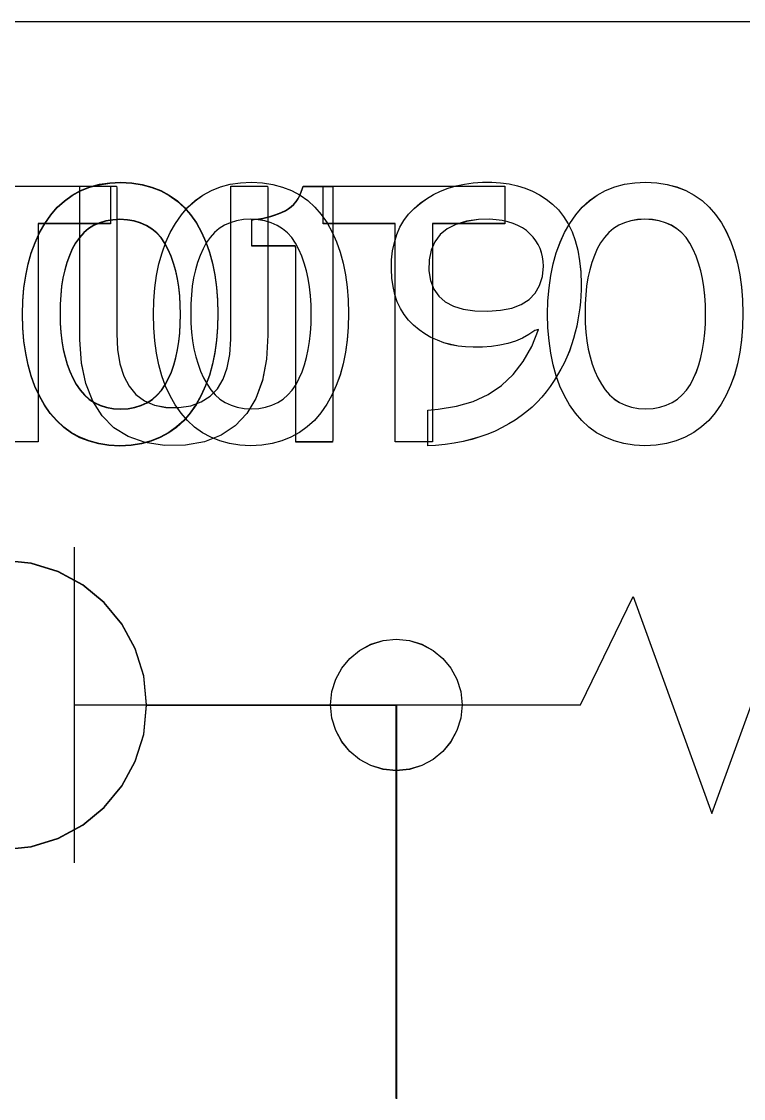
# Model space of a CAD drawing. Extents: x 1 to 47.7, y 0.2 to 35.
# Drawn here: x 32.5283 to 32.8028, y 11.9353 to 12.3447 of the extents above; entities that cross this region are included whole.
import ezdxf

# ---------------------------------------------------------------- set-up
doc = ezdxf.new("R2010")
doc.units = 0
doc.header["$MEASUREMENT"] = 0
for name, color, linetype in [('5_1___24__TARGET_LEDS___12', 7, 'CONTINUOUS'), ('6_2___8__INDEPENDENT_INPUT', 7, 'CONTINUOUS'), ('6_3___8__OPTOISO_INDEPENDE', 7, 'CONTINUOUS'), ('6_4___24__OPTOISO_INDEPEND', 7, 'CONTINUOUS'), ('6_5___8__INDEPENDENT_INPUT', 7, 'CONTINUOUS'), ('6_6___8__INDEPENDENT_INPUT', 7, 'CONTINUOUS'), ('6_7___8__OPTOISO_INDEPENDE', 7, 'CONTINUOUS'), ('6_8___8__OPTOISO_INDEPENDE', 7, 'CONTINUOUS'), ('8_0_____DWG', 7, 'CONTINUOUS')]:
    doc.layers.add(name, color=color, linetype=linetype)

msp = doc.modelspace()

# ---------------------------------------------------------------- linework, layer by layer
at = {"layer": '5_1___24__TARGET_LEDS___12'}
for points in [[(32.60301, 12.23357), (32.60288, 12.22842), (32.60249, 12.22351), (32.60184, 12.21884), (32.60093, 12.21441), (32.59976, 12.21022), (32.59833, 12.20626), (32.59664, 12.20255), (32.59469, 12.19907), (32.59247, 12.19584), (32.59, 12.19296), (32.58728, 12.19045), (32.58431, 12.18832), (32.58109, 12.18655), (32.57763, 12.18517), (32.57392, 12.18415), (32.56996, 12.18351), (32.56576, 12.18325), (32.56159, 12.18351), (32.55768, 12.18415), (32.554, 12.18515), (32.55057, 12.18652), (32.54739, 12.18827), (32.54444, 12.19038), (32.54174, 12.19287), (32.53929, 12.19572), (32.53708, 12.19891), (32.53513, 12.20233), (32.53344, 12.20601), (32.53201, 12.20993), (32.53084, 12.21411), (32.52993, 12.21853), (32.52927, 12.2232), (32.52888, 12.22812), (32.52875, 12.2333), (32.52889, 12.23846), (32.52928, 12.24338), (32.52994, 12.24806), (32.53087, 12.2525), (32.53206, 12.2567), (32.53351, 12.26066), (32.53522, 12.26438), (32.5372, 12.26786), (32.53944, 12.2711), (32.54192, 12.27399), (32.54464, 12.2765), (32.54761, 12.27863), (32.55081, 12.28037), (32.55425, 12.28174), (32.55793, 12.28272), (32.56185, 12.28333), (32.56601, 12.28355), (32.57022, 12.2833), (32.57417, 12.28268), (32.57787, 12.28169), (32.58132, 12.28033), (32.58452, 12.27861), (32.58747, 12.27651), (32.59016, 12.27404), (32.59261, 12.2712), (32.5948, 12.26802), (32.59672, 12.26458), (32.59839, 12.26089), (32.5998, 12.25696), (32.60096, 12.25278), (32.60186, 12.24835), (32.6025, 12.24367), (32.60289, 12.23874)], [(32.63258, 12.18481), (32.63258, 12.18766), (32.63258, 12.19524), (32.63258, 12.20611), (32.63258, 12.21879), (32.63258, 12.23183), (32.63258, 12.24379), (32.63258, 12.25319), (32.63258, 12.2586), (32.63242, 12.25934), (32.63121, 12.25934), (32.6291, 12.25934), (32.62642, 12.25934), (32.6235, 12.25934), (32.62066, 12.25934), (32.61822, 12.25934), (32.61652, 12.25934), (32.61589, 12.25934), (32.61589, 12.25972), (32.61589, 12.26074), (32.61589, 12.26221), (32.61589, 12.26391), (32.61589, 12.26567), (32.61589, 12.26728), (32.61589, 12.26855), (32.61589, 12.26928), (32.61675, 12.26945), (32.61844, 12.26964), (32.62007, 12.2699), (32.62165, 12.27022), (32.62316, 12.27061), (32.62462, 12.27107), (32.62602, 12.27159), (32.62736, 12.27218), (32.62863, 12.27283), (32.62982, 12.27354), (32.6309, 12.27434), (32.63187, 12.27524), (32.63273, 12.27625), (32.63349, 12.27735), (32.63413, 12.27855), (32.63467, 12.27985), (32.6351, 12.28125), (32.63539, 12.28199), (32.63622, 12.28199), (32.63766, 12.28199), (32.63949, 12.28199), (32.64149, 12.28199), (32.64343, 12.28199), (32.64509, 12.28199), (32.64625, 12.28199), (32.64669, 12.28199), (32.64669, 12.27827), (32.64669, 12.26838), (32.64669, 12.25422), (32.64669, 12.23768), (32.64669, 12.22067), (32.64669, 12.20508), (32.64669, 12.19282), (32.64669, 12.18578), (32.64655, 12.18481), (32.64553, 12.18481), (32.64374, 12.18481), (32.64148, 12.18481), (32.63901, 12.18481), (32.63661, 12.18481), (32.63456, 12.18481), (32.63312, 12.18481)], [(32.58877, 12.2333), (32.5887, 12.23691), (32.58848, 12.24038), (32.58812, 12.24369), (32.58761, 12.24685), (32.58695, 12.24986), (32.58615, 12.25272), (32.5852, 12.25542), (32.58411, 12.25797), (32.58285, 12.26035), (32.58139, 12.26245), (32.57974, 12.26428), (32.57789, 12.26583), (32.57585, 12.26711), (32.57362, 12.26811), (32.57119, 12.26883), (32.56857, 12.26928), (32.56576, 12.26945), (32.56299, 12.26928), (32.56041, 12.26884), (32.55802, 12.26812), (32.55581, 12.26714), (32.5538, 12.26588), (32.55198, 12.26435), (32.55035, 12.26254), (32.54891, 12.26047), (32.54764, 12.25814), (32.54652, 12.25564), (32.54556, 12.25298), (32.54475, 12.25015), (32.54409, 12.24716), (32.54359, 12.24401), (32.54324, 12.24069), (32.54304, 12.23721), (32.543, 12.23357), (32.54307, 12.22997), (32.5433, 12.22652), (32.54368, 12.22324), (32.54422, 12.2201), (32.5449, 12.21713), (32.54574, 12.21431), (32.54674, 12.21165), (32.54788, 12.20914), (32.54917, 12.20675), (32.55063, 12.20457), (32.55227, 12.20268), (32.55409, 12.20108), (32.55611, 12.19976), (32.5583, 12.19873), (32.56069, 12.19798), (32.56326, 12.19752), (32.56601, 12.19735), (32.56882, 12.19752), (32.57144, 12.19797), (32.57386, 12.19871), (32.57608, 12.19973), (32.5781, 12.20103), (32.57993, 12.20262), (32.58156, 12.20448), (32.583, 12.20663), (32.58423, 12.20899), (32.5853, 12.21147), (32.58622, 12.21411), (32.587, 12.21691), (32.58764, 12.21986), (32.58813, 12.22298), (32.58849, 12.22626), (32.5887, 12.2297)]]:
    msp.add_lwpolyline(points, close=True, dxfattribs=at)
for points in [[(32.52089, 12.0298), (32.53198, 12.03092), (32.54231, 12.03412), (32.55165, 12.03919), (32.55979, 12.0459), (32.56651, 12.05404), (32.57158, 12.06338), (32.57479, 12.07371), (32.57591, 12.08479), (32.57479, 12.09588), (32.57158, 12.10621), (32.56651, 12.11556), (32.55979, 12.1237), (32.55165, 12.13041), (32.54231, 12.13548), (32.53198, 12.13869), (32.52089, 12.1398)], [(32.57591, 12.08479), (32.6709, 12.08479), (32.6709, 11.93517)]]:
    msp.add_lwpolyline(points, dxfattribs=at)
at = {"layer": '6_2___8__INDEPENDENT_INPUT'}
for points in [[(32.53463, 12.26789), (32.53463, 12.18494), (32.52053, 12.18494), (32.52053, 12.26789), (32.49307, 12.26789), (32.49307, 12.28212), (32.56212, 12.28212), (32.56212, 12.26789), (32.53463, 12.26789)], [(32.5484, 12.1449), (32.5484, 12.02491)], [(32.5484, 12.08491), (32.6709, 12.08491), (32.6709, 11.93527)]]:
    msp.add_lwpolyline(points, dxfattribs=at)
for points in [[(32.6527, 12.2337), (32.65257, 12.22856), (32.65218, 12.22365), (32.65153, 12.21898), (32.65061, 12.21455), (32.64944, 12.21035), (32.64801, 12.2064), (32.64632, 12.20268), (32.64437, 12.19921), (32.64215, 12.19598), (32.63968, 12.19309), (32.63696, 12.19059), (32.63399, 12.18845), (32.63078, 12.18669), (32.62732, 12.1853), (32.6236, 12.18429), (32.61965, 12.18365), (32.61544, 12.18338), (32.61128, 12.18365), (32.60736, 12.18428), (32.60369, 12.18529), (32.60026, 12.18666), (32.59708, 12.1884), (32.59413, 12.19052), (32.59144, 12.193), (32.58898, 12.19586), (32.58678, 12.19904), (32.58483, 12.20247), (32.58313, 12.20614), (32.5817, 12.21007), (32.58053, 12.21424), (32.57962, 12.21866), (32.57897, 12.22334), (32.57858, 12.22826), (32.57845, 12.23343), (32.57858, 12.23859), (32.57898, 12.24352), (32.57964, 12.2482), (32.58056, 12.25264), (32.58175, 12.25684), (32.58319, 12.2608), (32.58491, 12.26452), (32.58688, 12.268), (32.58912, 12.27123), (32.59161, 12.27413), (32.59433, 12.27663), (32.59729, 12.27876), (32.6005, 12.28051), (32.60394, 12.28188), (32.60762, 12.28286), (32.61155, 12.28346), (32.61571, 12.28368), (32.61991, 12.28344), (32.62386, 12.28282), (32.62756, 12.28183), (32.63101, 12.28047), (32.63421, 12.27874), (32.63716, 12.27664), (32.63986, 12.27418), (32.6423, 12.27134), (32.64449, 12.26816), (32.64641, 12.26472), (32.64808, 12.26103), (32.64949, 12.25709), (32.65064, 12.25291), (32.65154, 12.24848), (32.65218, 12.2438), (32.65257, 12.23888)], [(32.74113, 12.24493), (32.74109, 12.2427), (32.74099, 12.24046), (32.74081, 12.2382), (32.74056, 12.23591), (32.74024, 12.23361), (32.73985, 12.23129), (32.73939, 12.22894), (32.73885, 12.22658), (32.73823, 12.2242), (32.73746, 12.22182), (32.7366, 12.21947), (32.73564, 12.21716), (32.73457, 12.21487), (32.73341, 12.21262), (32.73214, 12.21039), (32.73077, 12.2082), (32.72931, 12.20603), (32.72776, 12.20393), (32.72611, 12.20192), (32.72434, 12.2), (32.72244, 12.19817), (32.72041, 12.19643), (32.71826, 12.19478), (32.71598, 12.19321), (32.71358, 12.19173), (32.71106, 12.19034), (32.70837, 12.18902), (32.70555, 12.18784), (32.70258, 12.18679), (32.69948, 12.18588), (32.69623, 12.1851), (32.69285, 12.18446), (32.68933, 12.18395), (32.68566, 12.18358), (32.68275, 12.18341), (32.68275, 12.18413), (32.68275, 12.18563), (32.68275, 12.18765), (32.68275, 12.18996), (32.68275, 12.19229), (32.68275, 12.1944), (32.68275, 12.19604), (32.68275, 12.19696), (32.68675, 12.19735), (32.69369, 12.19844), (32.70001, 12.20031), (32.70571, 12.20294), (32.71079, 12.20634), (32.71525, 12.21051), (32.71909, 12.21545), (32.72231, 12.22115), (32.72492, 12.22763), (32.72349, 12.22722), (32.72122, 12.22569), (32.71875, 12.22436), (32.7161, 12.22325), (32.71325, 12.22235), (32.71021, 12.22167), (32.70697, 12.2212), (32.70355, 12.22094), (32.70003, 12.2209), (32.69711, 12.22103), (32.69429, 12.22136), (32.69156, 12.22188), (32.68894, 12.22261), (32.68642, 12.22354), (32.684, 12.22467), (32.68168, 12.22599), (32.67946, 12.22752), (32.67735, 12.22924), (32.67545, 12.23117), (32.67379, 12.23331), (32.67238, 12.23566), (32.6712, 12.23822), (32.67027, 12.24098), (32.66958, 12.24395), (32.66914, 12.24714), (32.66893, 12.25052), (32.66902, 12.25412), (32.6694, 12.25755), (32.67007, 12.26077), (32.671, 12.26377), (32.67222, 12.26657), (32.67372, 12.26915), (32.67549, 12.27152), (32.67755, 12.27368), (32.67987, 12.27562), (32.68231, 12.27739), (32.6849, 12.27893), (32.68763, 12.28026), (32.69052, 12.28137), (32.69355, 12.28227), (32.69673, 12.28294), (32.70006, 12.2834), (32.70353, 12.28364), (32.70709, 12.28367), (32.71049, 12.28346), (32.71375, 12.283), (32.71686, 12.28232), (32.71982, 12.28139), (32.72263, 12.28022), (32.7253, 12.27881), (32.72782, 12.27717), (32.73019, 12.27529), (32.73242, 12.27313), (32.7344, 12.27066), (32.73614, 12.26789), (32.73761, 12.26482), (32.73883, 12.26144), (32.73979, 12.25777), (32.74049, 12.25379), (32.74094, 12.24951)], [(32.63847, 12.23343), (32.6384, 12.23705), (32.63818, 12.24051), (32.63781, 12.24383), (32.6373, 12.24699), (32.63665, 12.25), (32.63585, 12.25285), (32.6349, 12.25556), (32.63381, 12.25811), (32.63255, 12.26048), (32.63109, 12.26259), (32.62943, 12.26441), (32.62758, 12.26597), (32.62554, 12.26724), (32.6233, 12.26824), (32.62087, 12.26897), (32.61825, 12.26941), (32.61544, 12.26959), (32.61267, 12.26942), (32.61009, 12.26897), (32.6077, 12.26826), (32.6055, 12.26727), (32.60349, 12.26601), (32.60167, 12.26448), (32.60004, 12.26268), (32.59859, 12.2606), (32.59733, 12.25827), (32.59621, 12.25578), (32.59525, 12.25311), (32.59443, 12.25029), (32.59378, 12.2473), (32.59327, 12.24415), (32.59292, 12.24083), (32.59272, 12.23735), (32.59268, 12.2337), (32.59276, 12.2301), (32.59298, 12.22666), (32.59337, 12.22337), (32.5939, 12.22024), (32.59459, 12.21726), (32.59543, 12.21445), (32.59642, 12.21178), (32.59757, 12.20928), (32.59886, 12.20689), (32.60032, 12.20471), (32.60196, 12.20282), (32.60379, 12.20121), (32.6058, 12.1999), (32.608, 12.19886), (32.61038, 12.19812), (32.61295, 12.19766), (32.61571, 12.19748), (32.61852, 12.19766), (32.62114, 12.19811), (32.62355, 12.19885), (32.62578, 12.19987), (32.6278, 12.20117), (32.62963, 12.20275), (32.63126, 12.20462), (32.6327, 12.20677), (32.63393, 12.20913), (32.63499, 12.21161), (32.63591, 12.21424), (32.63669, 12.21704), (32.63733, 12.22), (32.63783, 12.22312), (32.63818, 12.2264), (32.6384, 12.22983)], [(32.72677, 12.25174), (32.72669, 12.25352), (32.72645, 12.25523), (32.72605, 12.25686), (32.72549, 12.25843), (32.72477, 12.25993), (32.72388, 12.26137), (32.72284, 12.26273), (32.72164, 12.26402), (32.72028, 12.26524), (32.71876, 12.2663), (32.71707, 12.26722), (32.71523, 12.26799), (32.71323, 12.2686), (32.71106, 12.26907), (32.70874, 12.26939), (32.70625, 12.26956), (32.70212, 12.26943), (32.69748, 12.26877), (32.6935, 12.2676), (32.69015, 12.26592), (32.68746, 12.26373), (32.68542, 12.26102), (32.68403, 12.25781), (32.68328, 12.25409), (32.68322, 12.24997), (32.68385, 12.24625), (32.68509, 12.24304), (32.68696, 12.24035), (32.68944, 12.23817), (32.69255, 12.2365), (32.69628, 12.23535), (32.70063, 12.23472), (32.70561, 12.23459), (32.71049, 12.23495), (32.71472, 12.23581), (32.71832, 12.23719), (32.72129, 12.23908), (32.72361, 12.24148), (32.7253, 12.24439), (32.72635, 12.24781)]]:
    msp.add_lwpolyline(points, close=True, dxfattribs=at)
at = {"layer": '6_3___8__OPTOISO_INDEPENDE'}
for points in [[(32.53463, 12.26789), (32.53463, 12.18494), (32.52053, 12.18494), (32.52053, 12.26789), (32.49307, 12.26789), (32.49307, 12.28212), (32.56212, 12.28212), (32.56212, 12.26789), (32.53463, 12.26789)], [(32.54841, 12.1449), (32.54841, 12.02491)], [(32.54841, 12.08491), (32.67091, 12.08491), (32.67091, 11.93527)]]:
    msp.add_lwpolyline(points, dxfattribs=at)
for points in [[(32.6527, 12.2337), (32.65257, 12.22856), (32.65218, 12.22365), (32.65153, 12.21898), (32.65061, 12.21455), (32.64944, 12.21035), (32.64801, 12.2064), (32.64632, 12.20268), (32.64437, 12.19921), (32.64215, 12.19598), (32.63968, 12.19309), (32.63696, 12.19059), (32.63399, 12.18845), (32.63078, 12.18669), (32.62732, 12.1853), (32.6236, 12.18429), (32.61965, 12.18365), (32.61544, 12.18338), (32.61128, 12.18365), (32.60736, 12.18428), (32.60369, 12.18529), (32.60026, 12.18666), (32.59708, 12.1884), (32.59413, 12.19052), (32.59144, 12.193), (32.58898, 12.19586), (32.58678, 12.19904), (32.58483, 12.20247), (32.58313, 12.20614), (32.5817, 12.21007), (32.58053, 12.21424), (32.57962, 12.21866), (32.57897, 12.22334), (32.57858, 12.22826), (32.57845, 12.23343), (32.57858, 12.23859), (32.57898, 12.24352), (32.57964, 12.2482), (32.58056, 12.25264), (32.58175, 12.25684), (32.58319, 12.2608), (32.58491, 12.26452), (32.58688, 12.268), (32.58912, 12.27123), (32.59161, 12.27413), (32.59433, 12.27663), (32.59729, 12.27876), (32.6005, 12.28051), (32.60394, 12.28188), (32.60762, 12.28286), (32.61155, 12.28346), (32.61571, 12.28368), (32.61991, 12.28344), (32.62386, 12.28282), (32.62756, 12.28183), (32.63101, 12.28047), (32.63421, 12.27874), (32.63716, 12.27664), (32.63986, 12.27418), (32.6423, 12.27134), (32.64449, 12.26816), (32.64641, 12.26472), (32.64808, 12.26103), (32.64949, 12.25709), (32.65064, 12.25291), (32.65154, 12.24848), (32.65218, 12.2438), (32.65257, 12.23888)], [(32.74113, 12.24493), (32.74109, 12.2427), (32.74099, 12.24046), (32.74081, 12.2382), (32.74056, 12.23591), (32.74024, 12.23361), (32.73985, 12.23129), (32.73939, 12.22894), (32.73885, 12.22658), (32.73823, 12.2242), (32.73746, 12.22182), (32.7366, 12.21947), (32.73564, 12.21716), (32.73457, 12.21487), (32.73341, 12.21262), (32.73214, 12.21039), (32.73077, 12.2082), (32.72931, 12.20603), (32.72776, 12.20393), (32.72611, 12.20192), (32.72434, 12.2), (32.72244, 12.19817), (32.72041, 12.19643), (32.71826, 12.19478), (32.71598, 12.19321), (32.71358, 12.19173), (32.71106, 12.19034), (32.70837, 12.18902), (32.70555, 12.18784), (32.70258, 12.18679), (32.69948, 12.18588), (32.69623, 12.1851), (32.69285, 12.18446), (32.68933, 12.18395), (32.68566, 12.18358), (32.68275, 12.18341), (32.68275, 12.18413), (32.68275, 12.18563), (32.68275, 12.18765), (32.68275, 12.18996), (32.68275, 12.19229), (32.68275, 12.1944), (32.68275, 12.19604), (32.68275, 12.19696), (32.68675, 12.19735), (32.69369, 12.19844), (32.70001, 12.20031), (32.70571, 12.20294), (32.71079, 12.20634), (32.71525, 12.21051), (32.71909, 12.21545), (32.72231, 12.22115), (32.72492, 12.22763), (32.72349, 12.22722), (32.72122, 12.22569), (32.71875, 12.22436), (32.7161, 12.22325), (32.71325, 12.22235), (32.71021, 12.22167), (32.70697, 12.2212), (32.70355, 12.22094), (32.70003, 12.2209), (32.69711, 12.22103), (32.69429, 12.22136), (32.69156, 12.22188), (32.68894, 12.22261), (32.68642, 12.22354), (32.684, 12.22467), (32.68168, 12.22599), (32.67946, 12.22752), (32.67735, 12.22924), (32.67545, 12.23117), (32.67379, 12.23331), (32.67238, 12.23566), (32.6712, 12.23822), (32.67027, 12.24098), (32.66958, 12.24395), (32.66914, 12.24714), (32.66893, 12.25052), (32.66902, 12.25412), (32.6694, 12.25755), (32.67007, 12.26077), (32.671, 12.26377), (32.67222, 12.26657), (32.67372, 12.26915), (32.67549, 12.27152), (32.67755, 12.27368), (32.67987, 12.27562), (32.68231, 12.27739), (32.6849, 12.27893), (32.68763, 12.28026), (32.69052, 12.28137), (32.69355, 12.28227), (32.69673, 12.28294), (32.70006, 12.2834), (32.70353, 12.28364), (32.70709, 12.28367), (32.71049, 12.28346), (32.71375, 12.283), (32.71686, 12.28232), (32.71982, 12.28139), (32.72263, 12.28022), (32.7253, 12.27881), (32.72782, 12.27717), (32.73019, 12.27529), (32.73242, 12.27313), (32.7344, 12.27066), (32.73614, 12.26789), (32.73761, 12.26482), (32.73883, 12.26144), (32.73979, 12.25777), (32.74049, 12.25379), (32.74094, 12.24951)], [(32.63847, 12.23343), (32.6384, 12.23705), (32.63818, 12.24051), (32.63781, 12.24383), (32.6373, 12.24699), (32.63665, 12.25), (32.63585, 12.25285), (32.6349, 12.25556), (32.63381, 12.25811), (32.63255, 12.26048), (32.63109, 12.26259), (32.62943, 12.26441), (32.62758, 12.26597), (32.62554, 12.26724), (32.6233, 12.26824), (32.62087, 12.26897), (32.61825, 12.26941), (32.61544, 12.26959), (32.61267, 12.26942), (32.61009, 12.26897), (32.6077, 12.26826), (32.6055, 12.26727), (32.60349, 12.26601), (32.60167, 12.26448), (32.60004, 12.26268), (32.59859, 12.2606), (32.59733, 12.25827), (32.59621, 12.25578), (32.59525, 12.25311), (32.59443, 12.25029), (32.59378, 12.2473), (32.59327, 12.24415), (32.59292, 12.24083), (32.59272, 12.23735), (32.59268, 12.2337), (32.59276, 12.2301), (32.59298, 12.22666), (32.59337, 12.22337), (32.5939, 12.22024), (32.59459, 12.21726), (32.59543, 12.21445), (32.59642, 12.21178), (32.59757, 12.20928), (32.59886, 12.20689), (32.60032, 12.20471), (32.60196, 12.20282), (32.60379, 12.20121), (32.6058, 12.1999), (32.608, 12.19886), (32.61038, 12.19812), (32.61295, 12.19766), (32.61571, 12.19748), (32.61852, 12.19766), (32.62114, 12.19811), (32.62355, 12.19885), (32.62578, 12.19987), (32.6278, 12.20117), (32.62963, 12.20275), (32.63126, 12.20462), (32.6327, 12.20677), (32.63393, 12.20913), (32.63499, 12.21161), (32.63591, 12.21424), (32.63669, 12.21704), (32.63733, 12.22), (32.63783, 12.22312), (32.63818, 12.2264), (32.6384, 12.22983)], [(32.72677, 12.25174), (32.72669, 12.25352), (32.72645, 12.25523), (32.72605, 12.25686), (32.72549, 12.25843), (32.72477, 12.25993), (32.72388, 12.26137), (32.72284, 12.26273), (32.72164, 12.26402), (32.72028, 12.26524), (32.71876, 12.2663), (32.71707, 12.26722), (32.71523, 12.26799), (32.71323, 12.2686), (32.71106, 12.26907), (32.70874, 12.26939), (32.70625, 12.26956), (32.70212, 12.26943), (32.69748, 12.26877), (32.6935, 12.2676), (32.69015, 12.26592), (32.68746, 12.26373), (32.68542, 12.26102), (32.68403, 12.25781), (32.68328, 12.25409), (32.68322, 12.24997), (32.68385, 12.24625), (32.68509, 12.24304), (32.68696, 12.24035), (32.68944, 12.23817), (32.69255, 12.2365), (32.69628, 12.23535), (32.70063, 12.23472), (32.70561, 12.23459), (32.71049, 12.23495), (32.71472, 12.23581), (32.71832, 12.23719), (32.72129, 12.23908), (32.72361, 12.24148), (32.7253, 12.24439), (32.72635, 12.24781)]]:
    msp.add_lwpolyline(points, close=True, dxfattribs=at)
at = {"layer": '6_4___24__OPTOISO_INDEPEND'}
for points in [[(32.60301, 12.2337), (32.60288, 12.22855), (32.60249, 12.22364), (32.60184, 12.21897), (32.60093, 12.21454), (32.59976, 12.21035), (32.59833, 12.20639), (32.59664, 12.20268), (32.59469, 12.1992), (32.59247, 12.19597), (32.59, 12.19309), (32.58728, 12.19058), (32.58431, 12.18844), (32.58109, 12.18668), (32.57763, 12.1853), (32.57392, 12.18428), (32.56996, 12.18364), (32.56576, 12.18338), (32.56159, 12.18364), (32.55768, 12.18427), (32.554, 12.18528), (32.55057, 12.18665), (32.54739, 12.1884), (32.54444, 12.19051), (32.54174, 12.19299), (32.53929, 12.19585), (32.53708, 12.19903), (32.53513, 12.20246), (32.53344, 12.20614), (32.53201, 12.21006), (32.53084, 12.21423), (32.52993, 12.21866), (32.52927, 12.22333), (32.52888, 12.22825), (32.52875, 12.23343), (32.52889, 12.23859), (32.52928, 12.24351), (32.52994, 12.24819), (32.53087, 12.25263), (32.53206, 12.25683), (32.53351, 12.26079), (32.53522, 12.26451), (32.5372, 12.26799), (32.53944, 12.27123), (32.54192, 12.27412), (32.54464, 12.27663), (32.54761, 12.27876), (32.55081, 12.2805), (32.55425, 12.28187), (32.55793, 12.28285), (32.56185, 12.28346), (32.56601, 12.28368), (32.57022, 12.28343), (32.57417, 12.28281), (32.57787, 12.28182), (32.58132, 12.28046), (32.58452, 12.27874), (32.58747, 12.27664), (32.59016, 12.27417), (32.59261, 12.27133), (32.5948, 12.26815), (32.59672, 12.26471), (32.59839, 12.26102), (32.5998, 12.25709), (32.60096, 12.25291), (32.60186, 12.24847), (32.6025, 12.2438), (32.60289, 12.23887)], [(32.63258, 12.18494), (32.63258, 12.18779), (32.63258, 12.19537), (32.63258, 12.20624), (32.63258, 12.21892), (32.63258, 12.23196), (32.63258, 12.24392), (32.63258, 12.25332), (32.63258, 12.25872), (32.63242, 12.25947), (32.63121, 12.25947), (32.6291, 12.25947), (32.62642, 12.25947), (32.6235, 12.25947), (32.62066, 12.25947), (32.61822, 12.25947), (32.61652, 12.25947), (32.61589, 12.25947), (32.61589, 12.25985), (32.61589, 12.26087), (32.61589, 12.26234), (32.61589, 12.26404), (32.61589, 12.2658), (32.61589, 12.26741), (32.61589, 12.26868), (32.61589, 12.2694), (32.61675, 12.26958), (32.61844, 12.26977), (32.62007, 12.27003), (32.62165, 12.27035), (32.62316, 12.27074), (32.62462, 12.2712), (32.62602, 12.27172), (32.62736, 12.27231), (32.62863, 12.27296), (32.62982, 12.27367), (32.6309, 12.27447), (32.63187, 12.27537), (32.63273, 12.27637), (32.63349, 12.27748), (32.63413, 12.27868), (32.63467, 12.27998), (32.6351, 12.28138), (32.63539, 12.28212), (32.63622, 12.28212), (32.63766, 12.28212), (32.63949, 12.28212), (32.64149, 12.28212), (32.64343, 12.28212), (32.64509, 12.28212), (32.64625, 12.28212), (32.64669, 12.28212), (32.64669, 12.2784), (32.64669, 12.26851), (32.64669, 12.25435), (32.64669, 12.23781), (32.64669, 12.2208), (32.64669, 12.20521), (32.64669, 12.19295), (32.64669, 12.18591), (32.64655, 12.18494), (32.64553, 12.18494), (32.64374, 12.18494), (32.64148, 12.18494), (32.63901, 12.18494), (32.63661, 12.18494), (32.63456, 12.18494), (32.63312, 12.18494)], [(32.58877, 12.23343), (32.5887, 12.23704), (32.58848, 12.24051), (32.58812, 12.24382), (32.58761, 12.24698), (32.58695, 12.24999), (32.58615, 12.25285), (32.5852, 12.25555), (32.58411, 12.2581), (32.58285, 12.26047), (32.58139, 12.26258), (32.57974, 12.26441), (32.57789, 12.26596), (32.57585, 12.26724), (32.57362, 12.26824), (32.57119, 12.26896), (32.56857, 12.26941), (32.56576, 12.26958), (32.56299, 12.26941), (32.56041, 12.26897), (32.55802, 12.26826), (32.55581, 12.26727), (32.5538, 12.26601), (32.55198, 12.26448), (32.55035, 12.26267), (32.54891, 12.26059), (32.54764, 12.25827), (32.54652, 12.25577), (32.54556, 12.2531), (32.54475, 12.25028), (32.54409, 12.24729), (32.54359, 12.24414), (32.54324, 12.24082), (32.54304, 12.23734), (32.543, 12.2337), (32.54307, 12.2301), (32.5433, 12.22665), (32.54368, 12.22336), (32.54422, 12.22023), (32.5449, 12.21726), (32.54574, 12.21444), (32.54674, 12.21178), (32.54788, 12.20927), (32.54917, 12.20688), (32.55063, 12.2047), (32.55227, 12.20281), (32.55409, 12.20121), (32.55611, 12.19989), (32.5583, 12.19886), (32.56069, 12.19811), (32.56326, 12.19765), (32.56601, 12.19748), (32.56882, 12.19765), (32.57144, 12.1981), (32.57386, 12.19884), (32.57608, 12.19986), (32.5781, 12.20116), (32.57993, 12.20275), (32.58156, 12.20461), (32.583, 12.20676), (32.58423, 12.20912), (32.5853, 12.2116), (32.58622, 12.21424), (32.587, 12.21703), (32.58764, 12.21999), (32.58813, 12.22311), (32.58849, 12.22639), (32.5887, 12.22983)]]:
    msp.add_lwpolyline(points, close=True, dxfattribs=at)
for points in [[(32.52089, 12.02994), (32.53198, 12.03105), (32.54231, 12.03425), (32.55165, 12.03932), (32.55979, 12.04604), (32.56651, 12.05417), (32.57158, 12.06351), (32.57479, 12.07384), (32.57591, 12.08492), (32.57479, 12.09601), (32.57158, 12.10634), (32.56651, 12.11569), (32.55979, 12.12383), (32.55165, 12.13054), (32.54231, 12.13561), (32.53198, 12.13882), (32.52089, 12.13994)], [(32.57591, 12.08492), (32.6709, 12.08492), (32.67089, 11.93527)]]:
    msp.add_lwpolyline(points, dxfattribs=at)
at = {"layer": '6_5___8__INDEPENDENT_INPUT'}
for points in [[(32.622, 12.22546), (32.62145, 12.21635), (32.61993, 12.20834), (32.61745, 12.20145), (32.61402, 12.19567), (32.60962, 12.191), (32.60426, 12.18744), (32.59795, 12.185), (32.59067, 12.18366), (32.58264, 12.18354), (32.5753, 12.18469), (32.56891, 12.18694), (32.56346, 12.19031), (32.55897, 12.1948), (32.55543, 12.20039), (32.55283, 12.2071), (32.55119, 12.21493), (32.55049, 12.22386), (32.55047, 12.22715), (32.55047, 12.23216), (32.55047, 12.23981), (32.55047, 12.24907), (32.55047, 12.25885), (32.55047, 12.26811), (32.55047, 12.27577), (32.55047, 12.28077), (32.55049, 12.28214), (32.55122, 12.28214), (32.55276, 12.28214), (32.55487, 12.28214), (32.55727, 12.28214), (32.5597, 12.28214), (32.56188, 12.28214), (32.56356, 12.28214), (32.56447, 12.28214), (32.56456, 12.28136), (32.56456, 12.27704), (32.56456, 12.26988), (32.56456, 12.26092), (32.56456, 12.25121), (32.56456, 12.24183), (32.56456, 12.23382), (32.56456, 12.22824), (32.56456, 12.22614), (32.56485, 12.22), (32.56573, 12.21461), (32.56718, 12.20997), (32.56922, 12.20608), (32.57184, 12.20295), (32.57504, 12.20057), (32.57883, 12.19894), (32.5832, 12.19807), (32.58809, 12.19798), (32.59266, 12.19868), (32.59663, 12.20011), (32.6, 12.20227), (32.60278, 12.20515), (32.60496, 12.20876), (32.60654, 12.21309), (32.60752, 12.21816), (32.6079, 12.22395), (32.60791, 12.22658), (32.60791, 12.23163), (32.60791, 12.23937), (32.60791, 12.24872), (32.60791, 12.25861), (32.60791, 12.26796), (32.60791, 12.2757), (32.60791, 12.28075), (32.60793, 12.28214), (32.60866, 12.28214), (32.6102, 12.28214), (32.61231, 12.28214), (32.61471, 12.28214), (32.61714, 12.28214), (32.61932, 12.28214), (32.621, 12.28214), (32.62191, 12.28214), (32.622, 12.28135), (32.622, 12.27698), (32.622, 12.26973), (32.622, 12.26066), (32.622, 12.25084), (32.622, 12.24134), (32.622, 12.23323), (32.622, 12.22758)], [(32.8026, 12.23372), (32.80247, 12.22857), (32.80208, 12.22366), (32.80143, 12.21899), (32.80052, 12.21456), (32.79935, 12.21037), (32.79792, 12.20641), (32.79622, 12.2027), (32.79427, 12.19922), (32.79206, 12.19599), (32.78958, 12.19311), (32.78686, 12.1906), (32.7839, 12.18847), (32.78068, 12.1867), (32.77722, 12.18532), (32.77351, 12.1843), (32.76955, 12.18366), (32.76534, 12.1834), (32.76118, 12.18366), (32.75727, 12.1843), (32.75359, 12.1853), (32.75016, 12.18667), (32.74698, 12.18842), (32.74404, 12.19053), (32.74134, 12.19302), (32.73889, 12.19587), (32.73668, 12.19905), (32.73473, 12.20248), (32.73304, 12.20616), (32.73161, 12.21008), (32.73043, 12.21425), (32.72952, 12.21868), (32.72887, 12.22335), (32.72848, 12.22827), (32.72835, 12.23345), (32.72848, 12.23861), (32.72888, 12.24353), (32.72954, 12.24821), (32.73046, 12.25265), (32.73165, 12.25685), (32.7331, 12.26081), (32.73481, 12.26453), (32.73679, 12.26801), (32.73903, 12.27125), (32.74151, 12.27414), (32.74423, 12.27665), (32.7472, 12.27878), (32.7504, 12.28052), (32.75384, 12.28189), (32.75752, 12.28287), (32.76145, 12.28348), (32.76561, 12.2837), (32.76981, 12.28345), (32.77376, 12.28283), (32.77746, 12.28184), (32.78091, 12.28048), (32.78411, 12.27876), (32.78706, 12.27666), (32.78976, 12.27419), (32.79221, 12.27135), (32.79439, 12.26817), (32.79631, 12.26473), (32.79798, 12.26104), (32.79939, 12.25711), (32.80055, 12.25293), (32.80144, 12.24849), (32.80209, 12.24382), (32.80247, 12.23889)], [(32.78837, 12.23345), (32.7883, 12.23706), (32.78808, 12.24053), (32.78772, 12.24384), (32.78721, 12.247), (32.78655, 12.25001), (32.78575, 12.25287), (32.7848, 12.25557), (32.78371, 12.25812), (32.78245, 12.26049), (32.78099, 12.2626), (32.77933, 12.26443), (32.77748, 12.26598), (32.77544, 12.26726), (32.7732, 12.26826), (32.77078, 12.26898), (32.76815, 12.26943), (32.76534, 12.2696), (32.76257, 12.26943), (32.75999, 12.26899), (32.7576, 12.26827), (32.7554, 12.26729), (32.75339, 12.26603), (32.75157, 12.2645), (32.74994, 12.26269), (32.74849, 12.26062), (32.74723, 12.25829), (32.74611, 12.25579), (32.74515, 12.25313), (32.74434, 12.2503), (32.74368, 12.24731), (32.74317, 12.24416), (32.74282, 12.24084), (32.74262, 12.23736), (32.74258, 12.23372), (32.74266, 12.23012), (32.74289, 12.22667), (32.74327, 12.22338), (32.7438, 12.22025), (32.74449, 12.21728), (32.74533, 12.21446), (32.74633, 12.2118), (32.74747, 12.20929), (32.74876, 12.2069), (32.75022, 12.20472), (32.75186, 12.20283), (32.75369, 12.20123), (32.7557, 12.19991), (32.7579, 12.19888), (32.76029, 12.19813), (32.76286, 12.19767), (32.76561, 12.1975), (32.76842, 12.19767), (32.77104, 12.19812), (32.77346, 12.19886), (32.77568, 12.19988), (32.7777, 12.20118), (32.77953, 12.20277), (32.78116, 12.20463), (32.7826, 12.20678), (32.78383, 12.20914), (32.78489, 12.21162), (32.78582, 12.21426), (32.7866, 12.21706), (32.78724, 12.22001), (32.78773, 12.22313), (32.78809, 12.22641), (32.7883, 12.22985)], [(32.69582, 12.08494), (32.69531, 12.0799), (32.69386, 12.0752), (32.69155, 12.07095), (32.68849, 12.06725), (32.68479, 12.06419), (32.68054, 12.06188), (32.67585, 12.06043), (32.6708, 12.05992), (32.66577, 12.06043), (32.66108, 12.06188), (32.65683, 12.06419), (32.65314, 12.06725), (32.65009, 12.07095), (32.64779, 12.0752), (32.64633, 12.0799), (32.64583, 12.08494), (32.64633, 12.08998), (32.64779, 12.09467), (32.65009, 12.09891), (32.65314, 12.10261), (32.65683, 12.10566), (32.66108, 12.10796), (32.66577, 12.10942), (32.6708, 12.10993), (32.67585, 12.10942), (32.68054, 12.10796), (32.68479, 12.10566), (32.68849, 12.10261), (32.69155, 12.09891), (32.69386, 12.09467), (32.69531, 12.08998)]]:
    msp.add_lwpolyline(points, close=True, dxfattribs=at)
for points in [[(32.68453, 12.2679), (32.68453, 12.18496), (32.67044, 12.18496), (32.67044, 12.2679), (32.64297, 12.2679), (32.64297, 12.28214), (32.71202, 12.28214), (32.71202, 12.2679), (32.68453, 12.2679)], [(32.54831, 12.14493), (32.54831, 12.02492)], [(32.67082, 11.93526), (32.67082, 12.08493), (32.7408, 12.08493), (32.7608, 12.12617), (32.79082, 12.04367), (32.82083, 12.12617), (32.85085, 12.04367), (32.88087, 12.12617), (32.91088, 12.04367), (32.93089, 12.08493), (32.97082, 12.08493), (32.97082, 11.93526)], [(32.5484, 12.08493), (32.67082, 12.08493), (32.67082, 11.93526)]]:
    msp.add_lwpolyline(points, dxfattribs=at)
at = {"layer": '6_6___8__INDEPENDENT_INPUT'}
for points in [[(32.53463, 12.2679), (32.53463, 12.18495), (32.52053, 12.18495), (32.52053, 12.2679), (32.49307, 12.2679), (32.49307, 12.28213), (32.56212, 12.28213), (32.56212, 12.2679), (32.53463, 12.2679)], [(32.5484, 12.1449), (32.5484, 12.02491)], [(32.5484, 12.08491), (32.6709, 12.08491), (32.6709, 11.93527)]]:
    msp.add_lwpolyline(points, dxfattribs=at)
for points in [[(32.6527, 12.23371), (32.65257, 12.22856), (32.65218, 12.22366), (32.65153, 12.21899), (32.65061, 12.21455), (32.64944, 12.21036), (32.64801, 12.20641), (32.64632, 12.20269), (32.64437, 12.19921), (32.64215, 12.19598), (32.63968, 12.1931), (32.63696, 12.19059), (32.63399, 12.18846), (32.63078, 12.1867), (32.62732, 12.18531), (32.6236, 12.1843), (32.61965, 12.18366), (32.61544, 12.18339), (32.61128, 12.18365), (32.60736, 12.18429), (32.60369, 12.18529), (32.60026, 12.18667), (32.59708, 12.18841), (32.59413, 12.19052), (32.59144, 12.19301), (32.58898, 12.19586), (32.58678, 12.19905), (32.58483, 12.20247), (32.58313, 12.20615), (32.5817, 12.21007), (32.58053, 12.21425), (32.57962, 12.21867), (32.57897, 12.22334), (32.57858, 12.22827), (32.57845, 12.23344), (32.57858, 12.2386), (32.57898, 12.24352), (32.57964, 12.2482), (32.58056, 12.25265), (32.58175, 12.25685), (32.58319, 12.26081), (32.58491, 12.26453), (32.58688, 12.268), (32.58912, 12.27124), (32.59161, 12.27413), (32.59433, 12.27664), (32.59729, 12.27877), (32.6005, 12.28052), (32.60394, 12.28188), (32.60762, 12.28287), (32.61155, 12.28347), (32.61571, 12.28369), (32.61991, 12.28344), (32.62386, 12.28282), (32.62756, 12.28183), (32.63101, 12.28048), (32.63421, 12.27875), (32.63716, 12.27665), (32.63986, 12.27418), (32.6423, 12.27135), (32.64449, 12.26816), (32.64641, 12.26472), (32.64808, 12.26104), (32.64949, 12.2571), (32.65064, 12.25292), (32.65154, 12.24849), (32.65218, 12.24381), (32.65257, 12.23888)], [(32.74113, 12.24493), (32.74109, 12.24271), (32.74099, 12.24047), (32.74081, 12.2382), (32.74056, 12.23592), (32.74024, 12.23362), (32.73985, 12.23129), (32.73939, 12.22895), (32.73885, 12.22659), (32.73823, 12.2242), (32.73746, 12.22183), (32.7366, 12.21948), (32.73564, 12.21716), (32.73457, 12.21488), (32.73341, 12.21262), (32.73214, 12.2104), (32.73077, 12.2082), (32.72931, 12.20604), (32.72776, 12.20394), (32.72611, 12.20193), (32.72434, 12.20001), (32.72244, 12.19818), (32.72041, 12.19643), (32.71826, 12.19478), (32.71598, 12.19321), (32.71358, 12.19173), (32.71106, 12.19034), (32.70837, 12.18903), (32.70555, 12.18785), (32.70258, 12.1868), (32.69948, 12.18589), (32.69623, 12.18511), (32.69285, 12.18447), (32.68933, 12.18396), (32.68566, 12.18359), (32.68275, 12.18342), (32.68275, 12.18414), (32.68275, 12.18563), (32.68275, 12.18766), (32.68275, 12.18996), (32.68275, 12.1923), (32.68275, 12.19441), (32.68275, 12.19605), (32.68275, 12.19697), (32.68675, 12.19735), (32.69369, 12.19845), (32.70001, 12.20031), (32.70571, 12.20295), (32.71079, 12.20635), (32.71525, 12.21052), (32.71909, 12.21545), (32.72231, 12.22116), (32.72492, 12.22763), (32.72349, 12.22723), (32.72122, 12.22569), (32.71875, 12.22437), (32.7161, 12.22326), (32.71325, 12.22236), (32.71021, 12.22168), (32.70697, 12.22121), (32.70355, 12.22095), (32.70003, 12.2209), (32.69711, 12.22103), (32.69429, 12.22136), (32.69156, 12.22189), (32.68894, 12.22262), (32.68642, 12.22355), (32.684, 12.22467), (32.68168, 12.226), (32.67946, 12.22752), (32.67735, 12.22925), (32.67545, 12.23118), (32.67379, 12.23332), (32.67238, 12.23567), (32.6712, 12.23822), (32.67027, 12.24099), (32.66958, 12.24396), (32.66914, 12.24714), (32.66893, 12.25053), (32.66902, 12.25412), (32.6694, 12.25755), (32.67007, 12.26077), (32.671, 12.26378), (32.67222, 12.26657), (32.67372, 12.26915), (32.67549, 12.27152), (32.67755, 12.27368), (32.67987, 12.27563), (32.68231, 12.27739), (32.6849, 12.27894), (32.68763, 12.28027), (32.69052, 12.28138), (32.69355, 12.28227), (32.69673, 12.28295), (32.70006, 12.28341), (32.70353, 12.28365), (32.70709, 12.28367), (32.71049, 12.28346), (32.71375, 12.28301), (32.71686, 12.28232), (32.71982, 12.28139), (32.72263, 12.28023), (32.7253, 12.27882), (32.72782, 12.27718), (32.73019, 12.27529), (32.73242, 12.27313), (32.7344, 12.27066), (32.73614, 12.26789), (32.73761, 12.26482), (32.73883, 12.26145), (32.73979, 12.25777), (32.74049, 12.2538), (32.74094, 12.24952)], [(32.63847, 12.23344), (32.6384, 12.23706), (32.63818, 12.24052), (32.63781, 12.24383), (32.6373, 12.24699), (32.63665, 12.25), (32.63585, 12.25286), (32.6349, 12.25556), (32.63381, 12.25811), (32.63255, 12.26049), (32.63109, 12.26259), (32.62943, 12.26442), (32.62758, 12.26598), (32.62554, 12.26725), (32.6233, 12.26825), (32.62087, 12.26898), (32.61825, 12.26942), (32.61544, 12.26959), (32.61267, 12.26942), (32.61009, 12.26898), (32.6077, 12.26827), (32.6055, 12.26728), (32.60349, 12.26602), (32.60167, 12.26449), (32.60004, 12.26269), (32.59859, 12.26061), (32.59733, 12.25828), (32.59621, 12.25578), (32.59525, 12.25312), (32.59443, 12.25029), (32.59378, 12.2473), (32.59327, 12.24415), (32.59292, 12.24084), (32.59272, 12.23735), (32.59268, 12.23371), (32.59276, 12.23011), (32.59298, 12.22667), (32.59337, 12.22338), (32.5939, 12.22025), (32.59459, 12.21727), (32.59543, 12.21445), (32.59642, 12.21179), (32.59757, 12.20928), (32.59886, 12.20689), (32.60032, 12.20472), (32.60196, 12.20283), (32.60379, 12.20122), (32.6058, 12.1999), (32.608, 12.19887), (32.61038, 12.19812), (32.61295, 12.19766), (32.61571, 12.19749), (32.61852, 12.19766), (32.62114, 12.19812), (32.62355, 12.19885), (32.62578, 12.19987), (32.6278, 12.20118), (32.62963, 12.20276), (32.63126, 12.20463), (32.6327, 12.20677), (32.63393, 12.20913), (32.63499, 12.21161), (32.63591, 12.21425), (32.63669, 12.21705), (32.63733, 12.22001), (32.63783, 12.22312), (32.63818, 12.2264), (32.6384, 12.22984)], [(32.72677, 12.25175), (32.72669, 12.25353), (32.72645, 12.25523), (32.72605, 12.25687), (32.72549, 12.25844), (32.72477, 12.25994), (32.72388, 12.26137), (32.72284, 12.26274), (32.72164, 12.26403), (32.72028, 12.26524), (32.71876, 12.26631), (32.71707, 12.26723), (32.71523, 12.26799), (32.71323, 12.26861), (32.71106, 12.26908), (32.70874, 12.2694), (32.70625, 12.26957), (32.70212, 12.26944), (32.69748, 12.26878), (32.6935, 12.26761), (32.69015, 12.26593), (32.68746, 12.26373), (32.68542, 12.26103), (32.68403, 12.25782), (32.68328, 12.25409), (32.68322, 12.24998), (32.68385, 12.24626), (32.68509, 12.24305), (32.68696, 12.24035), (32.68944, 12.23817), (32.69255, 12.23651), (32.69628, 12.23536), (32.70063, 12.23472), (32.70561, 12.2346), (32.71049, 12.23495), (32.71472, 12.23582), (32.71832, 12.2372), (32.72129, 12.23909), (32.72361, 12.24149), (32.7253, 12.2444), (32.72635, 12.24782)]]:
    msp.add_lwpolyline(points, close=True, dxfattribs=at)
at = {"layer": '6_7___8__OPTOISO_INDEPENDE'}
for points in [[(32.53463, 12.26789), (32.53463, 12.18494), (32.52053, 12.18494), (32.52053, 12.26789), (32.49307, 12.26789), (32.49307, 12.28212), (32.56212, 12.28212), (32.56212, 12.26789), (32.53463, 12.26789)], [(32.54841, 12.1449), (32.54841, 12.02491)], [(32.54841, 12.08491), (32.67091, 12.08491), (32.67091, 11.93527)]]:
    msp.add_lwpolyline(points, dxfattribs=at)
for points in [[(32.6527, 12.2337), (32.65257, 12.22856), (32.65218, 12.22365), (32.65153, 12.21898), (32.65061, 12.21455), (32.64944, 12.21035), (32.64801, 12.2064), (32.64632, 12.20268), (32.64437, 12.19921), (32.64215, 12.19598), (32.63968, 12.19309), (32.63696, 12.19059), (32.63399, 12.18845), (32.63078, 12.18669), (32.62732, 12.1853), (32.6236, 12.18429), (32.61965, 12.18365), (32.61544, 12.18338), (32.61128, 12.18365), (32.60736, 12.18428), (32.60369, 12.18529), (32.60026, 12.18666), (32.59708, 12.1884), (32.59413, 12.19052), (32.59144, 12.193), (32.58898, 12.19586), (32.58678, 12.19904), (32.58483, 12.20247), (32.58313, 12.20614), (32.5817, 12.21007), (32.58053, 12.21424), (32.57962, 12.21866), (32.57897, 12.22334), (32.57858, 12.22826), (32.57845, 12.23343), (32.57858, 12.23859), (32.57898, 12.24352), (32.57964, 12.2482), (32.58056, 12.25264), (32.58175, 12.25684), (32.58319, 12.2608), (32.58491, 12.26452), (32.58688, 12.268), (32.58912, 12.27123), (32.59161, 12.27413), (32.59433, 12.27663), (32.59729, 12.27876), (32.6005, 12.28051), (32.60394, 12.28188), (32.60762, 12.28286), (32.61155, 12.28346), (32.61571, 12.28368), (32.61991, 12.28344), (32.62386, 12.28282), (32.62756, 12.28183), (32.63101, 12.28047), (32.63421, 12.27874), (32.63716, 12.27664), (32.63986, 12.27418), (32.6423, 12.27134), (32.64449, 12.26816), (32.64641, 12.26472), (32.64808, 12.26103), (32.64949, 12.25709), (32.65064, 12.25291), (32.65154, 12.24848), (32.65218, 12.2438), (32.65257, 12.23888)], [(32.74113, 12.24493), (32.74109, 12.2427), (32.74099, 12.24046), (32.74081, 12.2382), (32.74056, 12.23591), (32.74024, 12.23361), (32.73985, 12.23129), (32.73939, 12.22894), (32.73885, 12.22658), (32.73823, 12.2242), (32.73746, 12.22182), (32.7366, 12.21947), (32.73564, 12.21716), (32.73457, 12.21487), (32.73341, 12.21262), (32.73214, 12.21039), (32.73077, 12.2082), (32.72931, 12.20603), (32.72776, 12.20393), (32.72611, 12.20192), (32.72434, 12.2), (32.72244, 12.19817), (32.72041, 12.19643), (32.71826, 12.19478), (32.71598, 12.19321), (32.71358, 12.19173), (32.71106, 12.19034), (32.70837, 12.18902), (32.70555, 12.18784), (32.70258, 12.18679), (32.69948, 12.18588), (32.69623, 12.1851), (32.69285, 12.18446), (32.68933, 12.18395), (32.68566, 12.18358), (32.68275, 12.18341), (32.68275, 12.18413), (32.68275, 12.18563), (32.68275, 12.18765), (32.68275, 12.18996), (32.68275, 12.19229), (32.68275, 12.1944), (32.68275, 12.19604), (32.68275, 12.19696), (32.68675, 12.19735), (32.69369, 12.19844), (32.70001, 12.20031), (32.70571, 12.20294), (32.71079, 12.20634), (32.71525, 12.21051), (32.71909, 12.21545), (32.72231, 12.22115), (32.72492, 12.22763), (32.72349, 12.22722), (32.72122, 12.22569), (32.71875, 12.22436), (32.7161, 12.22325), (32.71325, 12.22235), (32.71021, 12.22167), (32.70697, 12.2212), (32.70355, 12.22094), (32.70003, 12.2209), (32.69711, 12.22103), (32.69429, 12.22136), (32.69156, 12.22188), (32.68894, 12.22261), (32.68642, 12.22354), (32.684, 12.22467), (32.68168, 12.22599), (32.67946, 12.22752), (32.67735, 12.22924), (32.67545, 12.23117), (32.67379, 12.23331), (32.67238, 12.23566), (32.6712, 12.23822), (32.67027, 12.24098), (32.66958, 12.24395), (32.66914, 12.24714), (32.66893, 12.25052), (32.66902, 12.25412), (32.6694, 12.25755), (32.67007, 12.26077), (32.671, 12.26377), (32.67222, 12.26657), (32.67372, 12.26915), (32.67549, 12.27152), (32.67755, 12.27368), (32.67987, 12.27562), (32.68231, 12.27739), (32.6849, 12.27893), (32.68763, 12.28026), (32.69052, 12.28137), (32.69355, 12.28227), (32.69673, 12.28294), (32.70006, 12.2834), (32.70353, 12.28364), (32.70709, 12.28367), (32.71049, 12.28346), (32.71375, 12.283), (32.71686, 12.28232), (32.71982, 12.28139), (32.72263, 12.28022), (32.7253, 12.27881), (32.72782, 12.27717), (32.73019, 12.27529), (32.73242, 12.27313), (32.7344, 12.27066), (32.73614, 12.26789), (32.73761, 12.26482), (32.73883, 12.26144), (32.73979, 12.25777), (32.74049, 12.25379), (32.74094, 12.24951)], [(32.63847, 12.23343), (32.6384, 12.23705), (32.63818, 12.24051), (32.63781, 12.24383), (32.6373, 12.24699), (32.63665, 12.25), (32.63585, 12.25285), (32.6349, 12.25556), (32.63381, 12.25811), (32.63255, 12.26048), (32.63109, 12.26259), (32.62943, 12.26441), (32.62758, 12.26597), (32.62554, 12.26724), (32.6233, 12.26824), (32.62087, 12.26897), (32.61825, 12.26941), (32.61544, 12.26959), (32.61267, 12.26942), (32.61009, 12.26897), (32.6077, 12.26826), (32.6055, 12.26727), (32.60349, 12.26601), (32.60167, 12.26448), (32.60004, 12.26268), (32.59859, 12.2606), (32.59733, 12.25827), (32.59621, 12.25578), (32.59525, 12.25311), (32.59443, 12.25029), (32.59378, 12.2473), (32.59327, 12.24415), (32.59292, 12.24083), (32.59272, 12.23735), (32.59268, 12.2337), (32.59276, 12.2301), (32.59298, 12.22666), (32.59337, 12.22337), (32.5939, 12.22024), (32.59459, 12.21726), (32.59543, 12.21445), (32.59642, 12.21178), (32.59757, 12.20928), (32.59886, 12.20689), (32.60032, 12.20471), (32.60196, 12.20282), (32.60379, 12.20121), (32.6058, 12.1999), (32.608, 12.19886), (32.61038, 12.19812), (32.61295, 12.19766), (32.61571, 12.19748), (32.61852, 12.19766), (32.62114, 12.19811), (32.62355, 12.19885), (32.62578, 12.19987), (32.6278, 12.20117), (32.62963, 12.20275), (32.63126, 12.20462), (32.6327, 12.20677), (32.63393, 12.20913), (32.63499, 12.21161), (32.63591, 12.21424), (32.63669, 12.21704), (32.63733, 12.22), (32.63783, 12.22312), (32.63818, 12.2264), (32.6384, 12.22983)], [(32.72677, 12.25174), (32.72669, 12.25352), (32.72645, 12.25523), (32.72605, 12.25686), (32.72549, 12.25843), (32.72477, 12.25993), (32.72388, 12.26137), (32.72284, 12.26273), (32.72164, 12.26402), (32.72028, 12.26524), (32.71876, 12.2663), (32.71707, 12.26722), (32.71523, 12.26799), (32.71323, 12.2686), (32.71106, 12.26907), (32.70874, 12.26939), (32.70625, 12.26956), (32.70212, 12.26943), (32.69748, 12.26877), (32.6935, 12.2676), (32.69015, 12.26592), (32.68746, 12.26373), (32.68542, 12.26102), (32.68403, 12.25781), (32.68328, 12.25409), (32.68322, 12.24997), (32.68385, 12.24625), (32.68509, 12.24304), (32.68696, 12.24035), (32.68944, 12.23817), (32.69255, 12.2365), (32.69628, 12.23535), (32.70063, 12.23472), (32.70561, 12.23459), (32.71049, 12.23495), (32.71472, 12.23581), (32.71832, 12.23719), (32.72129, 12.23908), (32.72361, 12.24148), (32.7253, 12.24439), (32.72635, 12.24781)]]:
    msp.add_lwpolyline(points, close=True, dxfattribs=at)
at = {"layer": '6_8___8__OPTOISO_INDEPENDE'}
for points in [[(32.622, 12.22544), (32.62145, 12.21633), (32.61993, 12.20832), (32.61745, 12.20143), (32.61402, 12.19565), (32.60962, 12.19098), (32.60426, 12.18742), (32.59795, 12.18498), (32.59067, 12.18364), (32.58264, 12.18352), (32.5753, 12.18467), (32.56891, 12.18692), (32.56346, 12.19029), (32.55897, 12.19478), (32.55543, 12.20037), (32.55283, 12.20708), (32.55119, 12.2149), (32.55049, 12.22384), (32.55047, 12.22713), (32.55047, 12.23214), (32.55047, 12.23979), (32.55047, 12.24905), (32.55047, 12.25883), (32.55047, 12.26809), (32.55047, 12.27575), (32.55047, 12.28075), (32.55049, 12.28212), (32.55122, 12.28212), (32.55276, 12.28212), (32.55487, 12.28212), (32.55727, 12.28212), (32.5597, 12.28212), (32.56188, 12.28212), (32.56356, 12.28212), (32.56447, 12.28212), (32.56456, 12.28134), (32.56456, 12.27702), (32.56456, 12.26986), (32.56456, 12.2609), (32.56456, 12.25119), (32.56456, 12.24181), (32.56456, 12.2338), (32.56456, 12.22822), (32.56456, 12.22612), (32.56485, 12.21998), (32.56573, 12.21459), (32.56718, 12.20995), (32.56922, 12.20606), (32.57184, 12.20293), (32.57504, 12.20055), (32.57883, 12.19892), (32.5832, 12.19805), (32.58809, 12.19796), (32.59266, 12.19866), (32.59663, 12.20009), (32.6, 12.20224), (32.60278, 12.20513), (32.60496, 12.20874), (32.60654, 12.21307), (32.60752, 12.21814), (32.6079, 12.22393), (32.60791, 12.22656), (32.60791, 12.23161), (32.60791, 12.23935), (32.60791, 12.2487), (32.60791, 12.25859), (32.60791, 12.26794), (32.60791, 12.27568), (32.60791, 12.28073), (32.60793, 12.28212), (32.60866, 12.28212), (32.6102, 12.28212), (32.61231, 12.28212), (32.61471, 12.28212), (32.61714, 12.28212), (32.61932, 12.28212), (32.621, 12.28212), (32.62191, 12.28212), (32.622, 12.28133), (32.622, 12.27696), (32.622, 12.26971), (32.622, 12.26064), (32.622, 12.25082), (32.622, 12.24132), (32.622, 12.23321), (32.622, 12.22756)], [(32.8026, 12.2337), (32.80247, 12.22855), (32.80208, 12.22364), (32.80143, 12.21897), (32.80052, 12.21454), (32.79935, 12.21035), (32.79792, 12.20639), (32.79622, 12.20268), (32.79427, 12.1992), (32.79206, 12.19597), (32.78958, 12.19309), (32.78686, 12.19058), (32.7839, 12.18844), (32.78068, 12.18668), (32.77722, 12.1853), (32.77351, 12.18428), (32.76955, 12.18364), (32.76534, 12.18338), (32.76118, 12.18364), (32.75727, 12.18427), (32.75359, 12.18528), (32.75016, 12.18665), (32.74698, 12.1884), (32.74404, 12.19051), (32.74134, 12.19299), (32.73889, 12.19585), (32.73668, 12.19903), (32.73473, 12.20246), (32.73304, 12.20614), (32.73161, 12.21006), (32.73043, 12.21423), (32.72952, 12.21866), (32.72887, 12.22333), (32.72848, 12.22825), (32.72835, 12.23343), (32.72848, 12.23859), (32.72888, 12.24351), (32.72954, 12.24819), (32.73046, 12.25263), (32.73165, 12.25683), (32.7331, 12.26079), (32.73481, 12.26451), (32.73679, 12.26799), (32.73903, 12.27123), (32.74151, 12.27412), (32.74423, 12.27663), (32.7472, 12.27876), (32.7504, 12.2805), (32.75384, 12.28187), (32.75752, 12.28285), (32.76145, 12.28346), (32.76561, 12.28368), (32.76981, 12.28343), (32.77376, 12.28281), (32.77746, 12.28182), (32.78091, 12.28046), (32.78411, 12.27874), (32.78706, 12.27664), (32.78976, 12.27417), (32.79221, 12.27133), (32.79439, 12.26815), (32.79631, 12.26471), (32.79798, 12.26102), (32.79939, 12.25709), (32.80055, 12.25291), (32.80144, 12.24847), (32.80209, 12.2438), (32.80247, 12.23887)], [(32.78837, 12.23343), (32.7883, 12.23704), (32.78808, 12.24051), (32.78772, 12.24382), (32.78721, 12.24698), (32.78655, 12.24999), (32.78575, 12.25285), (32.7848, 12.25555), (32.78371, 12.2581), (32.78245, 12.26047), (32.78099, 12.26258), (32.77933, 12.26441), (32.77748, 12.26596), (32.77544, 12.26724), (32.7732, 12.26824), (32.77078, 12.26896), (32.76815, 12.26941), (32.76534, 12.26958), (32.76257, 12.26941), (32.75999, 12.26897), (32.7576, 12.26826), (32.7554, 12.26727), (32.75339, 12.26601), (32.75157, 12.26448), (32.74994, 12.26267), (32.74849, 12.26059), (32.74723, 12.25827), (32.74611, 12.25577), (32.74515, 12.2531), (32.74434, 12.25028), (32.74368, 12.24729), (32.74317, 12.24414), (32.74282, 12.24082), (32.74262, 12.23734), (32.74258, 12.2337), (32.74266, 12.2301), (32.74289, 12.22665), (32.74327, 12.22336), (32.7438, 12.22023), (32.74449, 12.21726), (32.74533, 12.21444), (32.74633, 12.21178), (32.74747, 12.20927), (32.74876, 12.20688), (32.75022, 12.2047), (32.75186, 12.20281), (32.75369, 12.20121), (32.7557, 12.19989), (32.7579, 12.19886), (32.76029, 12.19811), (32.76286, 12.19765), (32.76561, 12.19748), (32.76842, 12.19765), (32.77104, 12.1981), (32.77346, 12.19884), (32.77568, 12.19986), (32.7777, 12.20116), (32.77953, 12.20275), (32.78116, 12.20461), (32.7826, 12.20676), (32.78383, 12.20912), (32.78489, 12.2116), (32.78582, 12.21424), (32.7866, 12.21703), (32.78724, 12.21999), (32.78773, 12.22311), (32.78809, 12.22639), (32.7883, 12.22983)], [(32.69582, 12.08492), (32.69531, 12.07988), (32.69386, 12.07518), (32.69155, 12.07093), (32.68849, 12.06723), (32.68479, 12.06417), (32.68054, 12.06186), (32.67585, 12.06041), (32.6708, 12.0599), (32.66577, 12.06041), (32.66108, 12.06186), (32.65683, 12.06417), (32.65314, 12.06723), (32.65009, 12.07093), (32.64779, 12.07518), (32.64633, 12.07988), (32.64583, 12.08492), (32.64633, 12.08996), (32.64779, 12.09465), (32.65009, 12.0989), (32.65314, 12.10259), (32.65683, 12.10564), (32.66108, 12.10794), (32.66577, 12.1094), (32.6708, 12.10991), (32.67585, 12.1094), (32.68054, 12.10794), (32.68479, 12.10564), (32.68849, 12.10259), (32.69155, 12.0989), (32.69386, 12.09465), (32.69531, 12.08996)]]:
    msp.add_lwpolyline(points, close=True, dxfattribs=at)
for points in [[(32.68453, 12.26788), (32.68453, 12.18494), (32.67044, 12.18494), (32.67044, 12.26788), (32.64297, 12.26788), (32.64297, 12.28212), (32.71202, 12.28212), (32.71202, 12.26788), (32.68453, 12.26788)], [(32.5484, 12.14491), (32.5484, 12.0249)], [(32.67082, 11.93527), (32.67082, 12.08491), (32.7408, 12.08491), (32.7608, 12.12615), (32.79082, 12.04365), (32.82083, 12.12615), (32.85085, 12.04365), (32.88087, 12.12615), (32.91088, 12.04365), (32.93089, 12.08491), (32.97082, 12.08491), (32.97082, 11.93527)], [(32.5484, 12.08491), (32.67082, 12.08491), (32.67082, 11.93527)]]:
    msp.add_lwpolyline(points, dxfattribs=at)
at = {"layer": '8_0_____DWG'}
msp.add_lwpolyline([(31.56011, 12.34475), (31.74389, 12.34475), (31.9291, 12.34475), (32.11565, 12.34475), (32.30343, 12.34475), (32.49236, 12.34475), (32.68234, 12.34475), (32.87327, 12.34475), (33.06506, 12.34475), (33.25762, 12.34475), (33.45084, 12.34475), (33.8389, 12.34475), (34.22848, 12.34475), (34.61883, 12.34475)], dxfattribs=at)

doc.saveas('drawing.dxf')
